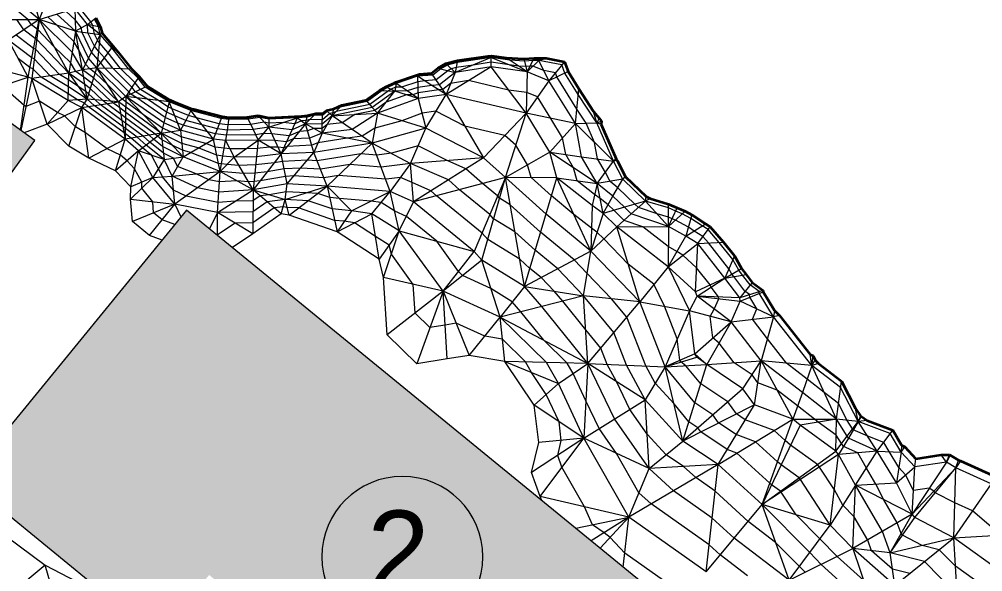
# Model space of a CAD drawing. Header units: millimetres. Extents: x -340184 to 563611, y -309449 to 515683.
# Drawn here: x -131404 to 12269, y -1163 to 81265 of the extents above; entities that cross this region are included whole.
import ezdxf

# ---------------------------------------------------------------- set-up
doc = ezdxf.new("R2010")
doc.units = ezdxf.units.MM
for name, color, linetype, lineweight in [('A-ANNO-NOTE', 131, 'Continuous', 9), ('A-DETL-GENF', 92, 'Continuous', 9), ('A-DETL-THIN', 151, 'Continuous', 9), ('C-TOPO', 7, 'Continuous', 9), ('C-TOPO-FOLD', 70, 'Continuous', 9), ('C-TOPO-MAJR', 7, 'Continuous', 35), ('C-TOPO-MINR', 7, 'Continuous', 9)]:
    doc.layers.add(name, color=color, linetype=linetype, lineweight=lineweight)
doc.styles.add('Arial', font='arial.ttf', dxfattribs={"height": 12000})

# ---------------------------------------------------------------- blocks, each defined once
blk = doc.blocks.new('tag ten be - tag ten be-1891504-BỐ TRÍ PHAO BÈ PA3')
at = {"layer": 'A-ANNO-NOTE'}
for start, end in [(360, 180), (180, 360)]:
    blk.add_arc((0, 0), 4, start, end, dxfattribs=at)

msp = doc.modelspace()

# ---------------------------------------------------------------- hatches: boundary and pattern name
at = {"layer": 'A-DETL-GENF'}
for points in [[(-152609, 30803), (-129097, 63164), (-144958, 74687), (-141431, 79541), (-201895, 123470), (-228933, 86256), (-155761, 33093)], [(-60763, -36265), (-35436, -5302), (-106453, 52789), (-139377, 12539), (-110681, -10933), (-103087, -1648), (-66093, -31906)]]:
    msp.add_hatch(color=8, dxfattribs=at).paths.add_polyline_path(points)

# ---------------------------------------------------------------- linework, layer by layer
at = {"layer": 'A-DETL-THIN'}
for p, q in [((-129097, 63164), (-144958, 74687)), ((-152609, 30803), (-129097, 63164)), ((-106453, 52789), (-139377, 12539)), ((-35436, -5302), (-106453, 52789)), ((-139377, 12539), (-110681, -10933))]:
    msp.add_line(p, q, dxfattribs=at)
at = {"layer": 'C-TOPO'}
for p, q in [((-128449, 81209), (-129939, 86839)), ((-126979, 85021), (-128449, 81209)), ((-128449, 81209), (-123139, 82862)), ((-123139, 82862), (-123011, 79497)), ((-135081, 81232), (-128449, 81209)), ((-128449, 81209), (-133013, 78128)), ((-130088, 72646), (-128449, 81209)), ((-128449, 81209), (-129540, 72428)), ((-124017, 73232), (-128449, 81209)), ((-123011, 79497), (-128449, 81209)), ((-121235, 80467), (-123011, 79497)), ((-123011, 79497), (-124017, 73232)), ((-121957, 73698), (-123011, 79497)), ((-123011, 79497), (-121164, 79257)), ((-130088, 72646), (-133013, 78128)), ((-120196, 77243), (-121957, 73698)), ((-119565, 76516), (-119815, 74017)), ((-119815, 74017), (-118715, 75520)), ((-121957, 73698), (-124017, 73232)), ((-119815, 74017), (-121957, 73698)), ((-121282, 69325), (-121957, 73698)), ((-121282, 69325), (-119815, 74017)), ((-116594, 68966), (-119815, 74017)), ((-119815, 74017), (-117475, 73949)), ((-61056, 74158), (-67752, 70060)), ((-66411, 73330), (-67752, 70060)), ((-55798, 67246), (-61056, 74158)), ((-55681, 73399), (-55798, 67246)), ((-137949, 69977), (-130088, 72646)), ((-131200, 64691), (-130088, 72646)), ((-129540, 72428), (-131165, 64666)), ((-124017, 73232), (-129540, 72428)), ((-127227, 65614), (-129540, 72428)), ((-124129, 69121), (-124017, 73232)), ((-124017, 73232), (-121282, 69325)), ((-52426, 72093), (-55798, 67246)), ((-114594, 71109), (-115493, 69757)), ((-114064, 70441), (-115493, 69757)), ((-77969, 67230), (-75388, 70550)), ((-71904, 69448), (-75388, 70550)), ((-71904, 69448), (-73557, 70566)), ((-71954, 71101), (-71904, 69448)), ((-67752, 70060), (-69878, 71407)), ((-67752, 70060), (-68731, 71497)), ((-124129, 69121), (-127227, 65614)), ((-121282, 69325), (-124129, 69121)), ((-122058, 68122), (-121282, 69325)), ((-122058, 68122), (-116594, 68966)), ((-116594, 68966), (-121282, 69325)), ((-115493, 69757), (-116594, 68966)), ((-116594, 68966), (-115600, 63362)), ((-115493, 69757), (-115600, 63362)), ((-110246, 64249), (-115493, 69757)), ((-112267, 69359), (-115493, 69757)), ((-71904, 69448), (-70790, 65012)), ((-70790, 65012), (-67752, 70060)), ((-67752, 70060), (-62197, 60588)), ((-127227, 65614), (-122058, 68122)), ((-124021, 62309), (-122058, 68122)), ((-121006, 60518), (-122058, 68122)), ((-78758, 68120), (-77969, 67230)), ((-109444, 67390), (-110246, 64249)), ((-107337, 64725), (-108190, 66842)), ((-106572, 66183), (-107337, 64725)), ((-84734, 66846), (-86242, 64294)), ((-84734, 66846), (-77969, 67230)), ((-78774, 62789), (-84734, 66846)), ((-77969, 67230), (-78774, 62789)), ((-70790, 65012), (-77969, 67230)), ((-55798, 67246), (-62197, 60588)), ((-58911, 57665), (-55798, 67246)), ((-48463, 65701), (-55798, 67246)), ((-110246, 64249), (-107337, 64725)), ((-107337, 64725), (-106985, 60738)), ((-102456, 63398), (-104131, 65520)), ((-102456, 63398), (-101866, 64924)), ((-100421, 64736), (-100649, 63162)), ((-96534, 64797), (-95788, 63240)), ((-95788, 63240), (-94208, 65156)), ((-92354, 61167), (-94208, 65156)), ((-88729, 65669), (-92354, 61167)), ((-92354, 61167), (-90729, 64761)), ((-87478, 61404), (-88729, 65669)), ((-86242, 64294), (-88729, 65669)), ((-86242, 64294), (-86211, 65606)), ((-73041, 59764), (-70790, 65012)), ((-48463, 65701), (-52297, 61414)), ((-115600, 63362), (-121006, 60518)), ((-117043, 58636), (-115600, 63362)), ((-110246, 64249), (-115600, 63362)), ((-113606, 61630), (-110246, 64249)), ((-106985, 60738), (-110246, 64249)), ((-110246, 64249), (-109795, 60324)), ((-106985, 60738), (-102456, 63398)), ((-101425, 58552), (-102456, 63398)), ((-99365, 60674), (-95788, 63240)), ((-95788, 63240), (-96536, 55813)), ((-92354, 61167), (-95788, 63240)), ((-86242, 64294), (-87478, 61404)), ((-78774, 62789), (-86242, 64294)), ((-101425, 58552), (-100649, 63162)), ((-100649, 63162), (-99365, 60674)), ((-78774, 62789), (-85470, 56367)), ((-76082, 55582), (-78774, 62789)), ((-78774, 62789), (-73041, 59764)), ((-113606, 61630), (-117043, 58636)), ((-114786, 56284), (-113606, 61630)), ((-109795, 60324), (-113606, 61630)), ((-109795, 60324), (-106985, 60738)), ((-108616, 57841), (-106985, 60738)), ((-99365, 60674), (-101425, 58552)), ((-96536, 55813), (-99365, 60674)), ((-92354, 61167), (-96536, 55813)), ((-91474, 56712), (-92354, 61167)), ((-91474, 56712), (-87478, 61404)), ((-85470, 56367), (-87478, 61404)), ((-62197, 60588), (-73041, 59764)), ((-62197, 60588), (-72615, 54015)), ((-52297, 61414), (-58911, 57665)), ((-45219, 56754), (-52297, 61414)), ((-52297, 61414), (-47547, 60751)), ((-109795, 60324), (-111465, 57679)), ((-73041, 59764), (-76082, 55582)), ((-72615, 54015), (-73041, 59764)), ((-114795, 54418), (-111465, 57679)), ((-111465, 57679), (-114786, 56284)), ((-111465, 57679), (-108616, 57841)), ((-108616, 57841), (-101425, 58552)), ((-108204, 53670), (-108616, 57841)), ((-101425, 58552), (-108204, 53670)), ((-101859, 52411), (-101425, 58552)), ((-96536, 55813), (-101425, 58552)), ((-58911, 57665), (-72615, 54015)), ((-58911, 57665), (-63552, 46603)), ((-62430, 45346), (-58911, 57665)), ((-56065, 41392), (-58911, 57665)), ((-51241, 57607), (-58911, 57665)), ((-56065, 41392), (-51241, 57607)), ((-46168, 46690), (-51241, 57607)), ((-51241, 57607), (-45219, 56754)), ((-91745, 54369), (-91474, 56712)), ((-91745, 54369), (-85470, 56367)), ((-91178, 52025), (-85470, 56367)), ((-81854, 52707), (-85470, 56367)), ((-85470, 56367), (-84007, 49564)), ((-45219, 56754), (-45992, 53490)), ((-44339, 52298), (-45219, 56754)), ((-101859, 52411), (-96536, 55813)), ((-96536, 55813), (-96593, 49269)), ((-92354, 52234), (-96536, 55813)), ((-96536, 55813), (-91745, 54369)), ((-81854, 52707), (-76082, 55582)), ((-78809, 52249), (-76082, 55582)), ((-74737, 49682), (-76082, 55582)), ((-44339, 52298), (-42873, 54852)), ((-114795, 54418), (-108204, 53670)), ((-108204, 53670), (-114524, 51102)), ((-111972, 48979), (-108204, 53670)), ((-108204, 53670), (-107289, 51768)), ((-92354, 52234), (-91745, 54369)), ((-91178, 52025), (-91745, 54369)), ((-74737, 49682), (-72615, 54015)), ((-45992, 53490), (-46168, 46690)), ((-41171, 53220), (-44339, 52298)), ((-101859, 52411), (-103017, 49978)), ((-101820, 48999), (-101859, 52411)), ((-96593, 49269), (-101859, 52411)), ((-81854, 52707), (-84007, 49564)), ((-84007, 49564), (-78809, 52249)), ((-77724, 45456), (-78809, 52249)), ((-44339, 52298), (-46168, 46690)), ((-42272, 50292), (-40138, 52217)), ((-46168, 46690), (-42272, 50292)), ((-42272, 50292), (-34591, 50330)), ((-38887, 39118), (-42272, 50292)), ((-34591, 50330), (-34659, 44345)), ((-74737, 49682), (-77724, 45456)), ((-77086, 42727), (-74737, 49682)), ((-74737, 49682), (-63552, 46603)), ((-34659, 44345), (-32004, 48909)), ((-34659, 44345), (-30228, 47803)), ((-30553, 40593), (-30228, 47803)), ((-68213, 40680), (-63552, 46603)), ((-46168, 46690), (-56065, 41392)), ((-47244, 39994), (-46168, 46690)), ((-62430, 45346), (-68213, 40680)), ((-59709, 36826), (-62430, 45346)), ((-34659, 44345), (-38887, 39118)), ((-34659, 44345), (-31476, 37757)), ((-68213, 40680), (-77086, 42727)), ((-26178, 42650), (-30553, 40593)), ((-30299, 39945), (-26178, 42650)), ((-68213, 40680), (-76535, 34159)), ((-68213, 40680), (-72142, 29853)), ((-67586, 30585), (-68213, 40680)), ((-68213, 40680), (-64290, 31123)), ((-56065, 41392), (-59709, 36826)), ((-56065, 41392), (-47244, 39994)), ((-47244, 39994), (-59709, 36826)), ((-46606, 29903), (-47244, 39994)), ((-38887, 39118), (-47244, 39994)), ((-46606, 29903), (-38887, 39118)), ((-38887, 39118), (-31476, 37757)), ((-25240, 36128), (-30299, 39945)), ((-30299, 39945), (-23914, 39200)), ((-23957, 39721), (-30299, 39945)), ((-31476, 37757), (-35101, 29412)), ((-25240, 36128), (-31476, 37757)), ((-64290, 31123), (-59709, 36826)), ((-59000, 30209), (-59709, 36826)), ((-59709, 36826), (-46606, 29903)), ((-30671, 31348), (-25240, 36128)), ((-25240, 36128), (-28876, 29742)), ((-46606, 29903), (-59000, 30209)), ((-59000, 30209), (-51006, 26914)), ((-30671, 31348), (-35101, 29412)), ((-35101, 29412), (-30379, 30847)), ((-28876, 29742), (-30671, 31348)), ((-28876, 29742), (-20753, 30294)), ((-23483, 26121), (-20753, 30294)), ((-21788, 23734), (-20753, 30294)), ((-20753, 30294), (-16037, 21606)), ((-51006, 26914), (-46606, 29903)), ((-46606, 29903), (-47207, 18757)), ((-38064, 24495), (-46606, 29903)), ((-46606, 29903), (-35101, 29412)), ((-35101, 29412), (-38064, 24495)), ((-35101, 29412), (-28876, 29742)), ((-32431, 18341), (-35101, 29412)), ((-32431, 18341), (-28876, 29742)), ((-51006, 26914), (-54621, 23685)), ((-23483, 26121), (-32431, 18341)), ((-47207, 18757), (-38064, 24495)), ((-37490, 14234), (-38064, 24495)), ((-14623, 25594), (-16037, 21606)), ((-47207, 18757), (-54621, 23685)), ((-21788, 23734), (-32431, 18341)), ((-27188, 14859), (-21788, 23734)), ((-27188, 14859), (-16037, 21606)), ((-20623, 8852), (-16037, 21606)), ((-16037, 21606), (-9554, 21585)), ((-9554, 21585), (-14979, 20702)), ((-9635, 16849), (-9554, 21585)), ((-14979, 20702), (-20623, 8852)), ((-47207, 18757), (-55015, 13651)), ((-47207, 18757), (-53950, 18099)), ((-53747, 10077), (-47207, 18757)), ((-37490, 14234), (-47207, 18757)), ((-9635, 16849), (-7969, 19045)), ((-7768, 18773), (-9233, 16305)), ((-37490, 14234), (-32431, 18341)), ((-20623, 8852), (-9635, 16849)), ((-9233, 16305), (-20623, 8852)), ((-10471, 5791), (-9233, 16305)), ((-3460, 16844), (-9233, 16305)), ((-6706, 11734), (-3460, 16844)), ((-27188, 14859), (-40509, 6991)), ((-27188, 14859), (-37490, 14234)), ((-28997, -1163), (-27188, 14859)), ((-40509, 6991), (-37490, 14234)), ((-6706, 11734), (-10471, 5791)), ((-7080, 2285), (-6706, 11734)), ((-6706, 11734), (-610, 12118)), ((1728, 7421), (-6706, 11734)), ((-40509, 6991), (-53747, 10077)), ((-28997, -1163), (-20623, 8852)), ((-16603, -2423), (-20623, 8852)), ((-10471, 5791), (-20623, 8852)), ((1728, 7421), (-7080, 2285)), ((-1524, 1647), (1728, 7421)), ((-48420, 5319), (-40509, 6991)), ((-40509, 6991), (-46105, 3425)), ((-40509, 6991), (-44766, 2330)), ((-41345, -468), (-40509, 6991)), ((-16603, -2423), (-10471, 5791)), ((-1524, 1647), (2134, 6912)), ((-1524, 1647), (7967, 3881)), ((-824, -3194), (7967, 3881)), ((8463, -4572), (7967, 3881)), ((-16603, -2423), (-7080, 2285)), ((-7080, 2285), (-3884, -7228)), ((-1524, 1647), (-7080, 2285)), ((-824, -3194), (-1524, 1647)), ((-127529, -187), (-137022, -8008)), ((-123797, -13132), (-127529, -187))]:
    msp.add_line(p, q, dxfattribs=at)
at = {"layer": 'C-TOPO', "lineweight": 35}
for p, q in [((-120001, 81465), (-119284, 80101)), ((-119284, 80101), (-119049, 79184)), ((-119049, 79184), (-117688, 77590)), ((-117688, 77590), (-117416, 77253)), ((-117416, 77253), (-116651, 76380)), ((-116651, 76380), (-114667, 73867)), ((-67817, 74647), (-66042, 75110)), ((-66042, 75110), (-61471, 75766)), ((-61471, 75766), (-60988, 75823)), ((-60988, 75823), (-58778, 75525)), ((-58778, 75525), (-56161, 75339)), ((-56161, 75339), (-54602, 75445)), ((-54602, 75445), (-53917, 75445)), ((-53917, 75445), (-52852, 75445)), ((-52852, 75445), (-50106, 74923)), ((-50106, 74923), (-49567, 73451)), ((-114667, 73867), (-113514, 72731)), ((-69907, 73222), (-68979, 73955)), ((-68979, 73955), (-67817, 74647)), ((-49567, 73451), (-47982, 70894)), ((-113514, 72731), (-112349, 71263)), ((-75437, 71793), (-75252, 71886)), ((-75252, 71886), (-72154, 72921)), ((-72154, 72921), (-72034, 72985)), ((-72034, 72985), (-71741, 73077)), ((-71741, 73077), (-69907, 73222)), ((-112349, 71263), (-109116, 69314)), ((-79705, 69188), (-77682, 70646)), ((-77682, 70646), (-76742, 71183)), ((-76742, 71183), (-75522, 71748)), ((-75522, 71748), (-75437, 71793)), ((-47982, 70894), (-45758, 67503)), ((-109116, 69314), (-108401, 69012)), ((-108401, 69012), (-105812, 67958)), ((-83290, 68424), (-79705, 69188)), ((-105812, 67958), (-105665, 67916)), ((-105665, 67916), (-105385, 67868)), ((-105385, 67868), (-101158, 66755)), ((-86174, 67181), (-85583, 67677)), ((-85583, 67677), (-84496, 67905)), ((-84496, 67905), (-83290, 68424)), ((-101158, 66755), (-100147, 66623)), ((-100147, 66623), (-97428, 66667)), ((-97428, 66667), (-95801, 66918)), ((-95801, 66918), (-94198, 66574)), ((-94198, 66574), (-90343, 66772)), ((-90343, 66772), (-90077, 66778)), ((-90077, 66778), (-89772, 66769)), ((-89772, 66769), (-88440, 66885)), ((-88440, 66885), (-87181, 67206)), ((-87181, 67206), (-86174, 67181)), ((-45758, 67503), (-44927, 66495)), ((-44927, 66495), (-44581, 66072)), ((-44581, 66072), (-44625, 65560)), ((-44625, 65560), (-42388, 60430)), ((-42388, 60430), (-42391, 60359)), ((-42391, 60359), (-42384, 60331)), ((-42384, 60331), (-42246, 60186)), ((-42246, 60186), (-40996, 57771)), ((-40996, 57771), (-37932, 54834)), ((-37932, 54834), (-37316, 54501)), ((-37316, 54501), (-34577, 53693)), ((-34577, 53693), (-33284, 53121)), ((-33284, 53121), (-32125, 52645)), ((-32125, 52645), (-31090, 52077)), ((-31090, 52077), (-29070, 50741)), ((-29070, 50741), (-28360, 50298)), ((-28360, 50298), (-26381, 48016)), ((-26381, 48016), (-24761, 45955)), ((-24761, 45955), (-23688, 44075)), ((-23688, 44075), (-23011, 43181)), ((-23011, 43181), (-22122, 42010)), ((-22122, 42010), (-20495, 40818)), ((-20495, 40818), (-20478, 40610)), ((-20478, 40610), (-18771, 37815)), ((-18771, 37815), (-18028, 37078)), ((-18028, 37078), (-13461, 31239)), ((-13461, 31239), (-13037, 31026)), ((-13037, 31026), (-12738, 30394)), ((-12738, 30394), (-12232, 29884)), ((-12232, 29884), (-8815, 27288)), ((-8815, 27288), (-6707, 23211)), ((-6707, 23211), (-5956, 22121)), ((-5956, 22121), (-5786, 21994)), ((-5786, 21994), (-4967, 21400)), ((-4967, 21400), (-1159, 19959)), ((-1159, 19959), (153, 17737)), ((153, 17737), (666, 17450)), ((666, 17450), (2295, 15706)), ((2295, 15706), (6076, 16262)), ((6076, 16262), (7308, 16293)), ((7308, 16293), (7428, 16224)), ((7428, 16224), (8675, 15472)), ((8675, 15472), (8929, 15398)), ((8929, 15398), (13663, 13265))]:
    msp.add_line(p, q, dxfattribs=at)
at = {"layer": 'C-TOPO-FOLD'}
for p, q in [((-121235, 80467), (-120001, 81465)), ((-119316, 79016), (-121235, 80467)), ((-119284, 80101), (-121235, 80467)), ((-121164, 79257), (-119316, 79016)), ((-119049, 79184), (-119316, 79016)), ((-119316, 79016), (-120196, 77243)), ((-119316, 79016), (-119565, 76516)), ((-117615, 77023), (-117688, 77590)), ((-118715, 75520), (-117615, 77023)), ((-117416, 77253), (-117615, 77023)), ((-116651, 76380), (-117615, 77023)), ((-61024, 75543), (-66411, 73330)), ((-66042, 75110), (-66411, 73330)), ((-61471, 75766), (-61024, 75543)), ((-61056, 74158), (-61024, 75543)), ((-61024, 75543), (-60988, 75823)), ((-61024, 75543), (-55681, 73399)), ((-55681, 73399), (-58778, 75525)), ((-56161, 75339), (-55681, 73399)), ((-55681, 73399), (-54602, 75445)), ((-53925, 75104), (-55681, 73399)), ((-53917, 75445), (-53925, 75104)), ((-53925, 75104), (-52852, 75445)), ((-52426, 72093), (-53925, 75104)), ((-50106, 74923), (-52426, 72093)), ((-117475, 73949), (-114667, 73867)), ((-68979, 73955), (-66411, 73330)), ((-66411, 73330), (-67817, 74647)), ((-49567, 73451), (-52426, 72093)), ((-113514, 72731), (-114594, 71109)), ((-75252, 71886), (-75209, 71683)), ((-72004, 72754), (-72154, 72921)), ((-72004, 72754), (-72034, 72985)), ((-71741, 73077), (-72004, 72754)), ((-72004, 72754), (-71954, 71101)), ((-69878, 71407), (-72004, 72754)), ((-68731, 71497), (-69907, 73222)), ((-112349, 71263), (-114064, 70441)), ((-77682, 70646), (-75388, 70550)), ((-75388, 70550), (-76742, 71183)), ((-75522, 71748), (-75209, 71683)), ((-75209, 71683), (-75437, 71793)), ((-75209, 71683), (-75388, 70550)), ((-73557, 70566), (-75209, 71683)), ((-48463, 65701), (-47982, 70894)), ((-109042, 68960), (-112267, 69359)), ((-109116, 69314), (-109042, 68960)), ((-108401, 69012), (-109042, 68960)), ((-79705, 69188), (-78758, 68120)), ((-109042, 68960), (-109444, 67390)), ((-108190, 66842), (-109042, 68960)), ((-105806, 67642), (-106572, 66183)), ((-105806, 67642), (-105812, 67958)), ((-105806, 67642), (-105665, 67916)), ((-105385, 67868), (-105806, 67642)), ((-104131, 65520), (-105806, 67642)), ((-85583, 67677), (-84734, 66846)), ((-84734, 66846), (-83290, 68424)), ((-84734, 66846), (-84496, 67905)), ((-101866, 64924), (-101158, 66755)), ((-100147, 66623), (-100421, 64736)), ((-97428, 66667), (-96534, 64797)), ((-94208, 65156), (-95801, 66918)), ((-94198, 66574), (-94208, 65156)), ((-94208, 65156), (-89916, 66558)), ((-90729, 64761), (-89916, 66558)), ((-90343, 66772), (-89916, 66558)), ((-89916, 66558), (-90077, 66778)), ((-89772, 66769), (-89916, 66558)), ((-89916, 66558), (-88729, 65669)), ((-87181, 67206), (-88729, 65669)), ((-88729, 65669), (-88440, 66885)), ((-86211, 65606), (-86174, 67181)), ((-45282, 65789), (-45758, 67503)), ((-44927, 66495), (-45282, 65789)), ((-48463, 65701), (-45282, 65789)), ((-42797, 60089), (-48463, 65701)), ((-45282, 65789), (-44581, 66072)), ((-44625, 65560), (-45282, 65789)), ((-47547, 60751), (-42797, 60089)), ((-42388, 60430), (-42797, 60089)), ((-42797, 60089), (-42391, 60359)), ((-45219, 56754), (-42797, 60089)), ((-42797, 60089), (-42384, 60331)), ((-42246, 60186), (-42797, 60089)), ((-40996, 57771), (-41408, 57406)), ((-41408, 57406), (-45219, 56754)), ((-42873, 54852), (-41408, 57406)), ((-38003, 54142), (-37932, 54834)), ((-38003, 54142), (-41171, 53220)), ((-40138, 52217), (-38003, 54142)), ((-37316, 54501), (-38003, 54142)), ((-34591, 50330), (-38003, 54142)), ((-34591, 50330), (-34577, 53693)), ((-34591, 50330), (-33284, 53121)), ((-34591, 50330), (-32125, 52645)), ((-31090, 52077), (-32004, 48909)), ((-32004, 48909), (-29070, 50741)), ((-30228, 47803), (-28360, 50298)), ((-30228, 47803), (-26381, 48016)), ((-24761, 45955), (-26178, 42650)), ((-26178, 42650), (-23688, 44075)), ((-26178, 42650), (-23011, 43181)), ((-22122, 42010), (-23957, 39721)), ((-20495, 40818), (-23957, 39721)), ((-23914, 39200), (-20478, 40610)), ((-18917, 36881), (-23914, 39200)), ((-18771, 37815), (-18917, 36881)), ((-25240, 36128), (-18917, 36881)), ((-18917, 36881), (-20753, 30294)), ((-18028, 37078), (-18917, 36881)), ((-13209, 29583), (-20753, 30294)), ((-13209, 29583), (-13461, 31239)), ((-13209, 29583), (-13037, 31026)), ((-13209, 29583), (-12738, 30394)), ((-13209, 29583), (-14623, 25594)), ((-12232, 29884), (-13209, 29583)), ((-9554, 21585), (-13209, 29583)), ((-9554, 21585), (-8815, 27288)), ((-6303, 21241), (-6707, 23211)), ((-6303, 21241), (-9554, 21585)), ((-5956, 22121), (-6303, 21241)), ((-6303, 21241), (-5786, 21994)), ((-7969, 19045), (-6303, 21241)), ((-6303, 21241), (-7768, 18773)), ((-4967, 21400), (-6303, 21241)), ((-3460, 16844), (-6303, 21241)), ((-3460, 16844), (-1159, 19959)), ((153, 17737), (97, 16662)), ((97, 16662), (666, 17450)), ((-3460, 16844), (97, 16662)), ((97, 16662), (-610, 12118)), ((6859, 15177), (6076, 16262)), ((6859, 15177), (7308, 16293)), ((7428, 16224), (6859, 15177)), ((-610, 12118), (2134, 14482)), ((6859, 15177), (1728, 7421)), ((1728, 7421), (2134, 14482)), ((2134, 14482), (2295, 15706)), ((8245, 14342), (8675, 15472)), ((8929, 15398), (8245, 14342)), ((8245, 14342), (1728, 7421)), ((2134, 6912), (8245, 14342)), ((7967, 3881), (8245, 14342)), ((13504, 11971), (7967, 3881)), ((7967, 3881), (21958, 4692))]:
    msp.add_line(p, q, dxfattribs=at)
at = {"layer": 'C-TOPO-MAJR', "lineweight": 9}
for p, q in [((-128449, 81209), (-134853, 86647)), ((-123011, 79497), (-125794, 82036)), ((-121235, 80467), (-123139, 82862)), ((-130731, 79668), (-131765, 81220)), ((-123514, 76365), (-128449, 81209)), ((-121164, 79257), (-121235, 80467)), ((-119609, 80162), (-120207, 81299)), ((-128995, 78355), (-130731, 79668)), ((-121077, 75470), (-123011, 79497)), ((-120196, 77243), (-121164, 79257)), ((-119316, 79016), (-119609, 80162)), ((-129541, 75500), (-133013, 78128)), ((-128813, 78282), (-128995, 78355)), ((-124017, 73232), (-128813, 78282)), ((-117615, 77023), (-119316, 79016)), ((-121957, 73698), (-123514, 76365)), ((-119565, 76516), (-120196, 77243)), ((-118715, 75520), (-119565, 76516)), ((-115135, 73880), (-117615, 77023)), ((-129176, 75355), (-129541, 75500)), ((-126778, 72830), (-129176, 75355)), ((-119815, 74017), (-121077, 75470)), ((-117475, 73949), (-118715, 75520)), ((-66104, 74813), (-67583, 74428)), ((-61024, 75543), (-66104, 74813)), ((-58262, 75171), (-61024, 75543)), ((-56081, 75016), (-58262, 75171)), ((-54781, 75104), (-56081, 75016)), ((-53925, 75104), (-54781, 75104)), ((-50492, 74451), (-53925, 75104)), ((-130088, 72646), (-135481, 74053)), ((-120304, 72453), (-121957, 73698)), ((-115493, 69757), (-119815, 74017)), ((-114594, 71109), (-117475, 73949)), ((-113694, 72460), (-115135, 73880)), ((-68551, 73851), (-69711, 72934)), ((-66411, 73330), (-68731, 71497)), ((-67583, 74428), (-68551, 73851)), ((-61056, 74158), (-66411, 73330)), ((-55681, 73399), (-61056, 74158)), ((-52426, 72093), (-55681, 73399)), ((-50043, 73225), (-50492, 74451)), ((-129540, 72428), (-130088, 72646)), ((-124129, 69121), (-129540, 72428)), ((-124073, 71176), (-126778, 72830)), ((-121620, 71511), (-124017, 73232)), ((-116594, 68966), (-120304, 72453)), ((-112635, 71126), (-113694, 72460)), ((-72004, 72754), (-75209, 71683)), ((-69711, 72934), (-72004, 72754)), ((-48463, 65701), (-52426, 72093)), ((-48062, 70029), (-50043, 73225)), ((-121282, 69325), (-124073, 71176)), ((-120793, 70889), (-121620, 71511)), ((-118938, 69146), (-120793, 70889)), ((-114064, 70441), (-114594, 71109)), ((-112267, 69359), (-114064, 70441)), ((-109042, 68960), (-112635, 71126)), ((-77300, 70630), (-79547, 69010)), ((-75388, 70550), (-78758, 68120)), ((-76516, 71077), (-77300, 70630)), ((-75209, 71683), (-76516, 71077)), ((-73557, 70566), (-75388, 70550)), ((-71954, 71101), (-73557, 70566)), ((-69878, 71407), (-71954, 71101)), ((-68731, 71497), (-69878, 71407)), ((-122058, 68122), (-124129, 69121)), ((-120237, 68403), (-121282, 69325)), ((-118415, 68685), (-118938, 69146)), ((-115520, 68158), (-116594, 68966)), ((-109845, 65819), (-115493, 69757)), ((-109444, 67390), (-112267, 69359)), ((-79547, 69010), (-83531, 68161)), ((-71904, 69448), (-77969, 67230)), ((-67752, 70060), (-71904, 69448)), ((-55798, 67246), (-67752, 70060)), ((-45282, 65789), (-48062, 70029)), ((-115600, 63362), (-122058, 68122)), ((-115931, 65230), (-120237, 68403)), ((-116263, 67098), (-118415, 68685)), ((-110246, 64249), (-115520, 68158)), ((-105806, 67642), (-109042, 68960)), ((-101276, 66450), (-105806, 67642)), ((-85442, 67538), (-86180, 66918)), ((-84536, 67728), (-85442, 67538)), ((-78758, 68120), (-84734, 66846)), ((-83531, 68161), (-84536, 67728)), ((-115546, 66560), (-116263, 67098)), ((-112031, 63953), (-115546, 66560)), ((-108190, 66842), (-109444, 67390)), ((-106572, 66183), (-108190, 66842)), ((-104131, 65520), (-106572, 66183)), ((-100193, 66309), (-101276, 66450)), ((-97279, 66355), (-100193, 66309)), ((-95536, 66624), (-97279, 66355)), ((-94200, 66338), (-95536, 66624)), ((-89916, 66558), (-94200, 66338)), ((-88488, 66682), (-89916, 66558)), ((-87439, 66950), (-88488, 66682)), ((-86180, 66918), (-87439, 66950)), ((-84734, 66846), (-86211, 65606)), ((-77969, 67230), (-81754, 64817)), ((-52297, 61414), (-55798, 67246)), ((-127227, 65614), (-130698, 64327)), ((-124021, 62309), (-127227, 65614)), ((-115573, 64961), (-115931, 65230)), ((-113815, 63658), (-115573, 64961)), ((-107337, 64725), (-109845, 65819)), ((-102456, 63398), (-107337, 64725)), ((-101866, 64924), (-104131, 65520)), ((-100421, 64736), (-101866, 64924)), ((-96534, 64797), (-100421, 64736)), ((-94208, 65156), (-96534, 64797)), ((-90729, 64761), (-94208, 65156)), ((-88729, 65669), (-90729, 64761)), ((-86211, 65606), (-88729, 65669)), ((-81754, 64817), (-86242, 64294)), ((-70790, 65012), (-78774, 62789)), ((-62197, 60588), (-70790, 65012)), ((-47547, 60751), (-48463, 65701)), ((-42797, 60089), (-45282, 65789)), ((-113606, 61630), (-115600, 63362)), ((-112486, 62503), (-113815, 63658)), ((-111366, 63376), (-112031, 63953)), ((-110021, 62286), (-111366, 63376)), ((-107161, 62731), (-110246, 64249)), ((-100649, 63162), (-102456, 63398)), ((-95788, 63240), (-100649, 63162)), ((-93281, 63162), (-95788, 63240)), ((-90542, 63418), (-91542, 62964)), ((-88103, 63536), (-90542, 63418)), ((-86242, 64294), (-88103, 63536)), ((-121006, 60518), (-124021, 62309)), ((-109795, 60324), (-112486, 62503)), ((-106985, 60738), (-110021, 62286)), ((-104721, 62068), (-107161, 62731)), ((-101941, 60975), (-104721, 62068)), ((-91542, 62964), (-93281, 63162)), ((-78774, 62789), (-87478, 61404)), ((-117043, 58636), (-121006, 60518)), ((-111465, 57679), (-113606, 61630)), ((-101425, 58552), (-106985, 60738)), ((-101037, 60857), (-101941, 60975)), ((-99365, 60674), (-101037, 60857)), ((-96038, 60764), (-99365, 60674)), ((-92354, 61167), (-96038, 60764)), ((-87478, 61404), (-92354, 61167)), ((-58911, 57665), (-62197, 60588)), ((-51241, 57607), (-52297, 61414)), ((-45219, 56754), (-47547, 60751)), ((-108616, 57841), (-109795, 60324)), ((-91914, 58939), (-94445, 58490)), ((-89476, 59058), (-91914, 58939)), ((-86474, 58885), (-89476, 59058)), ((-82122, 59578), (-86474, 58885)), ((-77428, 59185), (-82122, 59578)), ((-73041, 59764), (-77428, 59185)), ((-67406, 57301), (-73041, 59764)), ((-41408, 57406), (-42797, 60089)), ((-114786, 56284), (-117043, 58636)), ((-108204, 53670), (-111465, 57679)), ((-104814, 56111), (-108616, 57841)), ((-97951, 58243), (-101425, 58552)), ((-96287, 58289), (-97951, 58243)), ((-94445, 58490), (-96287, 58289)), ((-52849, 52202), (-58911, 57665)), ((-45992, 53490), (-51241, 57607)), ((-114795, 54418), (-114786, 56284)), ((-101642, 55482), (-104814, 56111)), ((-91474, 56712), (-96536, 55813)), ((-85470, 56367), (-91474, 56712)), ((-76082, 55582), (-85470, 56367)), ((-65763, 55840), (-67406, 57301)), ((-42873, 54852), (-45219, 56754)), ((-38003, 54142), (-41408, 57406)), ((-96536, 55813), (-101642, 55482)), ((-72615, 54015), (-76082, 55582)), ((-61231, 52134), (-65763, 55840)), ((-41171, 53220), (-42873, 54852)), ((-114524, 51102), (-114795, 54418)), ((-101859, 52411), (-108204, 53670)), ((-94445, 54024), (-96565, 52541)), ((-91745, 54369), (-94445, 54024)), ((-88324, 54196), (-91745, 54369)), ((-84738, 52965), (-88324, 54196)), ((-63552, 46603), (-72615, 54015)), ((-44339, 52298), (-45992, 53490)), ((-40138, 52217), (-41171, 53220)), ((-34580, 53133), (-38003, 54142)), ((-96565, 52541), (-101859, 52411)), ((-92354, 52234), (-96593, 49269)), ((-91178, 52025), (-92354, 52234)), ((-84007, 49564), (-91178, 52025)), ((-81854, 52707), (-84738, 52965)), ((-78809, 52249), (-81854, 52707)), ((-74737, 49682), (-78809, 52249)), ((-60670, 51505), (-61231, 52134)), ((-46168, 46690), (-52849, 52202)), ((-42272, 50292), (-44339, 52298)), ((-34591, 50330), (-40138, 52217)), ((-33502, 52656), (-34580, 53133)), ((-32536, 52260), (-33502, 52656)), ((-31242, 51549), (-32536, 52260)), ((-111972, 48979), (-114524, 51102)), ((-57488, 49528), (-60670, 51505)), ((-34659, 44345), (-42272, 50292)), ((-32004, 48909), (-34591, 50330)), ((-29559, 50436), (-31242, 51549)), ((-28671, 49882), (-29559, 50436)), ((-110109, 48320), (-111972, 48979)), ((-96593, 49269), (-99630, 47208)), ((-77724, 45456), (-84007, 49564)), ((-68213, 40680), (-74737, 49682)), ((-54457, 46797), (-57488, 49528)), ((-30228, 47803), (-32004, 48909)), ((-27022, 47981), (-28671, 49882)), ((-26178, 42650), (-30228, 47803)), ((-24997, 45404), (-27022, 47981)), ((-62430, 45346), (-63552, 46603)), ((-51117, 44041), (-54457, 46797)), ((-38887, 39118), (-46168, 46690)), ((-77086, 42727), (-77724, 45456)), ((-56065, 41392), (-62430, 45346)), ((-24103, 43838), (-24997, 45404)), ((-47244, 39994), (-51117, 44041)), ((-30553, 40593), (-34659, 44345)), ((-23539, 43093), (-24103, 43838)), ((-76535, 34159), (-77086, 42727)), ((-23957, 39721), (-26178, 42650)), ((-22428, 41628), (-23539, 43093)), ((-59709, 36826), (-68213, 40680)), ((-53477, 38410), (-56065, 41392)), ((-30299, 39945), (-30553, 40593)), ((-21072, 40635), (-22428, 41628)), ((-21051, 40375), (-21072, 40635)), ((-18917, 36881), (-21051, 40375)), ((-42747, 34510), (-47244, 39994)), ((-35101, 29412), (-38887, 39118)), ((-31476, 37757), (-30299, 39945)), ((-25240, 36128), (-23914, 39200)), ((-23914, 39200), (-23957, 39721)), ((-46606, 29903), (-53477, 38410)), ((-30671, 31348), (-31476, 37757)), ((-52803, 30056), (-59709, 36826)), ((-20753, 30294), (-25240, 36128)), ((-13209, 29583), (-18917, 36881)), ((-40854, 29658), (-42747, 34510)), ((-72142, 29853), (-76535, 34159)), ((-67586, 30585), (-72142, 29853)), ((-64290, 31123), (-67586, 30585)), ((-59000, 30209), (-64290, 31123)), ((-54621, 23685), (-59000, 30209)), ((-30379, 30847), (-30671, 31348)), ((-28876, 29742), (-30379, 30847)), ((-14623, 25594), (-20753, 30294)), ((-51006, 26914), (-52803, 30056)), ((-42635, 21626), (-46606, 29903)), ((-38064, 24495), (-40854, 29658)), ((-30654, 24042), (-35101, 29412)), ((-23483, 26121), (-28876, 29742)), ((-8938, 26337), (-13209, 29583)), ((-47207, 18757), (-51006, 26914)), ((-21788, 23734), (-23483, 26121)), ((-6303, 21241), (-8938, 26337)), ((-32431, 18341), (-38064, 24495)), ((-9554, 21585), (-14623, 25594)), ((-53950, 18099), (-54621, 23685)), ((-27957, 22231), (-30654, 24042)), ((-16037, 21606), (-21788, 23734)), ((-37490, 14234), (-42635, 21626)), ((-27109, 21037), (-27957, 22231)), ((-14979, 20702), (-16037, 21606)), ((-7969, 19045), (-9554, 21585)), ((-24488, 19296), (-27109, 21037)), ((-9635, 16849), (-14979, 20702)), ((-1542, 19439), (-6303, 21241)), ((-40509, 6991), (-47207, 18757)), ((-21613, 18232), (-24488, 19296)), ((-7768, 18773), (-7969, 19045)), ((-3460, 16844), (-7768, 18773)), ((97, 16662), (-1542, 19439)), ((-55015, 13651), (-53950, 18099)), ((-27188, 14859), (-32431, 18341)), ((-18330, 15229), (-21613, 18232)), ((-9233, 16305), (-9635, 16849)), ((-6706, 11734), (-9233, 16305)), ((-610, 12118), (-3460, 16844)), ((2134, 14482), (97, 16662)), ((-20623, 8852), (-27188, 14859)), ((-17801, 14777), (-18330, 15229)), ((-15129, 12851), (-17801, 14777)), ((6859, 15177), (2134, 14482)), ((8245, 14342), (6859, 15177)), ((-53747, 10077), (-55015, 13651)), ((-33848, 10925), (-37490, 14234)), ((13504, 11971), (8245, 14342)), ((-14928, 12579), (-15129, 12851)), ((-10471, 5791), (-14928, 12579)), ((-2676, 4853), (-6706, 11734)), ((1728, 7421), (-610, 12118)), ((-53466, 9447), (-53747, 10077)), ((-28092, 6848), (-33848, 10925)), ((-13537, 1684), (-20623, 8852)), ((2134, 6912), (1728, 7421)), ((-28997, -1163), (-40509, 6991)), ((-24810, 3844), (-28092, 6848)), ((-7080, 2285), (-10471, 5791)), ((7967, 3881), (2134, 6912)), ((-1524, 1647), (-2676, 4853)), ((-133355, 4168), (-127529, -187)), ((-16603, -2423), (-24810, 3844)), ((19308, -4296), (7967, 3881)), ((-11842, -69), (-13537, 1684)), ((-824, -3194), (-7080, 2285)), ((3572, 344), (-1524, 1647)), ((8463, -4572), (3572, 344)), ((-127529, -187), (-119089, -4572)), ((-3884, -7228), (-11842, -69))]:
    msp.add_line(p, q, dxfattribs=at)
at = {"layer": 'C-TOPO-MINR'}
for p, q in [((-130107, 81215), (-134910, 85293)), ((-123075, 81180), (-124467, 82449)), ((-120721, 80883), (-122308, 82879)), ((-129590, 80439), (-130107, 81215)), ((-125730, 80353), (-127121, 81622)), ((-122123, 79982), (-123075, 81180)), ((-120422, 80315), (-120721, 80883)), ((-128722, 79782), (-129590, 80439)), ((-128631, 79745), (-128722, 79782)), ((-126233, 77220), (-128631, 79745)), ((-123263, 77931), (-125730, 80353)), ((-122087, 79377), (-122123, 79982)), ((-120637, 76357), (-122087, 79377)), ((-120275, 79741), (-120422, 80315)), ((-120240, 79136), (-120275, 79741)), ((-119756, 78129), (-120240, 79136)), ((-129268, 76927), (-131872, 78898)), ((-122484, 76598), (-123263, 77931)), ((-119440, 77766), (-119756, 78129)), ((-118165, 76271), (-119440, 77766)), ((-128994, 76819), (-129268, 76927)), ((-125398, 73031), (-128994, 76819)), ((-123765, 74798), (-126233, 77220)), ((-121517, 74584), (-122484, 76598)), ((-119690, 75267), (-120637, 76357)), ((-116305, 73915), (-118165, 76271)), ((-129815, 74073), (-131550, 75387)), ((-122987, 73465), (-123765, 74798)), ((-119265, 74768), (-119690, 75267)), ((-118645, 73983), (-119265, 74768)), ((-61040, 74851), (-63718, 74436)), ((-58353, 74471), (-61040, 74851)), ((-129358, 73892), (-129815, 74073)), ((-128159, 72629), (-129358, 73892)), ((-121789, 72605), (-122987, 73465)), ((-120886, 73857), (-121517, 74584)), ((-120059, 73235), (-120886, 73857)), ((-115043, 70433), (-118645, 73983)), ((-114144, 71785), (-116305, 73915)), ((-67481, 73590), (-69221, 72216)), ((-66997, 73879), (-67481, 73590)), ((-66257, 74072), (-66997, 73879)), ((-63718, 74436), (-66257, 74072)), ((-56971, 74285), (-58353, 74471)), ((-55881, 74207), (-56971, 74285)), ((-55231, 74251), (-55881, 74207)), ((-54803, 74251), (-55231, 74251)), ((-53176, 73599), (-54803, 74251)), ((-51459, 73272), (-53176, 73599)), ((-124101, 70149), (-128159, 72629)), ((-124045, 72204), (-125398, 73031)), ((-122650, 71279), (-124045, 72204)), ((-120549, 71671), (-121789, 72605)), ((-118204, 71492), (-120059, 73235)), ((-71979, 71927), (-74383, 71124)), ((-70941, 72080), (-71979, 71927)), ((-69221, 72216), (-70941, 72080)), ((-64404, 72109), (-67081, 71695)), ((-58427, 70702), (-64404, 72109)), ((-51234, 72659), (-51459, 73272)), ((-48263, 67865), (-51234, 72659)), ((-130684, 68378), (-134019, 71312)), ((-121451, 70418), (-122650, 71279)), ((-121038, 70107), (-121451, 70418)), ((-117766, 69056), (-120549, 71671)), ((-116043, 69362), (-118204, 71492)), ((-114778, 70099), (-115043, 70433)), ((-113349, 70784), (-114144, 71785)), ((-110655, 69159), (-113349, 70784)), ((-76344, 70590), (-79152, 68565)), ((-75952, 70814), (-76344, 70590)), ((-75298, 71116), (-75952, 70814)), ((-74383, 71124), (-75298, 71116)), ((-68815, 70733), (-71929, 70275)), ((-68241, 70778), (-68815, 70733)), ((-67081, 71695), (-68241, 70778)), ((-55740, 70323), (-58427, 70702)), ((-128384, 69021), (-130411, 68269)), ((-125678, 67367), (-128384, 69021)), ((-122706, 69223), (-124101, 70149)), ((-121670, 68724), (-122706, 69223)), ((-120110, 69236), (-121038, 70107)), ((-119326, 68544), (-120110, 69236)), ((-117505, 68825), (-117766, 69056)), ((-115506, 68958), (-116043, 69362)), ((-113880, 69558), (-114778, 70099)), ((-109644, 66605), (-113880, 69558)), ((-109243, 68175), (-110655, 69159)), ((-73646, 69999), (-76678, 68890)), ((-72730, 70007), (-73646, 69999)), ((-71929, 70275), (-72730, 70007)), ((-54112, 69670), (-55740, 70323)), ((-52131, 66474), (-54112, 69670)), ((-130411, 68269), (-130684, 68378)), ((-121148, 68263), (-121670, 68724)), ((-115766, 64296), (-121148, 68263)), ((-116097, 66164), (-119326, 68544)), ((-116428, 68032), (-117505, 68825)), ((-115533, 67359), (-116428, 68032)), ((-112870, 67003), (-115506, 68958)), ((-108616, 67901), (-109243, 68175)), ((-106189, 66913), (-108616, 67901)), ((-79152, 68565), (-84133, 67503)), ((-78364, 67675), (-81352, 67038)), ((-76678, 68890), (-78364, 67675)), ((-69271, 67536), (-71347, 67230)), ((-64974, 65324), (-69271, 67536)), ((-46873, 65745), (-48263, 67865)), ((-124643, 66868), (-125678, 67367)), ((-123039, 65215), (-124643, 66868)), ((-115560, 65760), (-116097, 66164)), ((-111139, 64101), (-115533, 67359)), ((-110046, 65034), (-112870, 67003)), ((-107763, 65784), (-109644, 66605)), ((-104969, 66581), (-106189, 66913)), ((-101571, 65687), (-104969, 66581)), ((-89323, 66113), (-90322, 65659)), ((-88609, 66175), (-89323, 66113)), ((-88084, 66309), (-88609, 66175)), ((-86196, 66262), (-88084, 66309)), ((-85088, 67192), (-86196, 66262)), ((-84635, 67287), (-85088, 67192)), ((-84133, 67503), (-84635, 67287)), ((-81352, 67038), (-83244, 65832)), ((-74380, 66121), (-78372, 65010)), ((-71347, 67230), (-74380, 66121)), ((-50380, 63557), (-52131, 66474)), ((-121532, 64320), (-123039, 65215)), ((-112923, 63806), (-115560, 65760)), ((-108792, 64487), (-110046, 65034)), ((-106954, 65454), (-107763, 65784)), ((-103294, 64459), (-106954, 65454)), ((-100307, 65522), (-101571, 65687)), ((-96906, 65576), (-100307, 65522)), ((-94872, 65890), (-96906, 65576)), ((-94204, 65747), (-94872, 65890)), ((-92062, 65857), (-94204, 65747)), ((-90322, 65659), (-92062, 65857)), ((-87486, 64981), (-88416, 64603)), ((-86227, 64950), (-87486, 64981)), ((-85488, 65570), (-86227, 64950)), ((-83244, 65832), (-85488, 65570)), ((-78372, 65010), (-80264, 63803)), ((-58998, 63917), (-64974, 65324)), ((-45630, 62895), (-46873, 65745)), ((-118303, 61940), (-121532, 64320)), ((-115587, 64162), (-115766, 64296)), ((-114708, 63510), (-115587, 64162)), ((-113046, 62067), (-114708, 63510)), ((-111926, 62940), (-112923, 63806)), ((-110806, 63812), (-111139, 64101)), ((-110133, 63268), (-110806, 63812)), ((-108616, 62494), (-110133, 63268)), ((-107249, 63728), (-108792, 64487)), ((-103589, 62733), (-107249, 63728)), ((-102161, 64161), (-103294, 64459)), ((-100535, 63949), (-102161, 64161)), ((-96161, 64019), (-100535, 63949)), ((-94998, 64198), (-96161, 64019)), ((-93745, 64159), (-94998, 64198)), ((-91135, 63862), (-93745, 64159)), ((-89636, 64543), (-91135, 63862)), ((-88416, 64603), (-89636, 64543)), ((-82508, 63541), (-86860, 62849)), ((-80264, 63803), (-82508, 63541)), ((-57354, 62456), (-58998, 63917)), ((-49922, 61083), (-50380, 63557)), ((-116322, 60999), (-118303, 61940)), ((-111701, 60977), (-113046, 62067)), ((-109908, 61305), (-111926, 62940)), ((-107073, 61735), (-108616, 62494)), ((-102199, 62187), (-103589, 62733)), ((-100843, 62010), (-102199, 62187)), ((-100007, 61918), (-100843, 62010)), ((-97577, 61957), (-100007, 61918)), ((-95913, 62002), (-97577, 61957)), ((-94071, 62203), (-95913, 62002)), ((-92818, 62164), (-94071, 62203)), ((-91948, 62065), (-92818, 62164)), ((-91448, 62292), (-91948, 62065)), ((-87791, 62470), (-91448, 62292)), ((-86860, 62849), (-87791, 62470)), ((-71916, 62388), (-75908, 61276)), ((-67619, 60176), (-71916, 62388)), ((-55604, 59539), (-57354, 62456)), ((-45172, 60420), (-45630, 62895)), ((-115325, 60133), (-116322, 60999)), ((-110630, 59001), (-111701, 60977)), ((-108390, 60531), (-109908, 61305)), ((-107800, 59289), (-108390, 60531)), ((-105853, 61403), (-107073, 61735)), ((-101683, 59764), (-105853, 61403)), ((-80448, 61183), (-86976, 60145)), ((-78101, 60987), (-80448, 61183)), ((-75908, 61276), (-78101, 60987)), ((-48758, 59084), (-49922, 61083)), ((-44008, 58422), (-45172, 60420)), ((-114196, 58957), (-115325, 60133)), ((-113126, 56981), (-114196, 58957)), ((-110040, 57760), (-110630, 59001)), ((-105020, 58196), (-107800, 59289)), ((-101231, 59705), (-101683, 59764)), ((-100395, 59613), (-101231, 59705)), ((-98658, 59458), (-100395, 59613)), ((-96162, 59527), (-98658, 59458)), ((-93400, 59828), (-96162, 59527)), ((-92134, 60053), (-93400, 59828)), ((-88477, 60231), (-92134, 60053)), ((-86976, 60145), (-88477, 60231)), ((-64802, 58945), (-67619, 60176)), ((-62337, 56753), (-64802, 58945)), ((-55076, 57636), (-55604, 59539)), ((-48230, 57181), (-48758, 59084)), ((-108410, 55755), (-110040, 57760)), ((-103120, 57332), (-105020, 58196)), ((-91694, 57825), (-95491, 57152)), ((-90475, 57885), (-91694, 57825)), ((-85972, 57626), (-90475, 57885)), ((-83796, 57972), (-85972, 57626)), ((-76755, 57384), (-83796, 57972)), ((-74562, 57673), (-76755, 57384)), ((-72828, 56889), (-74562, 57673)), ((-52045, 54905), (-55076, 57636)), ((-43313, 57080), (-44008, 58422)), ((-113130, 56048), (-113126, 56981)), ((-111499, 54044), (-113130, 56048)), ((-101533, 57017), (-103120, 57332)), ((-98981, 57183), (-101533, 57017)), ((-97243, 57028), (-98981, 57183)), ((-96412, 57051), (-97243, 57028)), ((-95491, 57152), (-96412, 57051)), ((-70010, 55658), (-72828, 56889)), ((-60071, 54900), (-62337, 56753)), ((-45605, 55122), (-48230, 57181)), ((-42141, 56129), (-43313, 57080)), ((-39587, 53681), (-42141, 56129)), ((-106509, 54891), (-108410, 55755)), ((-101750, 53947), (-106509, 54891)), ((-95491, 54918), (-96550, 54177)), ((-94141, 55091), (-95491, 54918)), ((-91609, 55540), (-94141, 55091)), ((-88607, 55368), (-91609, 55540)), ((-86897, 55281), (-88607, 55368)), ((-85104, 54666), (-86897, 55281)), ((-83662, 54537), (-85104, 54666)), ((-69189, 54927), (-70010, 55658)), ((-62391, 49369), (-69189, 54927)), ((-59790, 54585), (-60071, 54900)), ((-48705, 52148), (-52045, 54905)), ((-44779, 54526), (-45605, 55122)), ((-111364, 52386), (-111499, 54044)), ((-99197, 54112), (-101750, 53947)), ((-96550, 54177), (-99197, 54112)), ((-92050, 53301), (-93400, 53129)), ((-91461, 53197), (-92050, 53301)), ((-89751, 53111), (-91461, 53197)), ((-78968, 54144), (-83662, 54537)), ((-77446, 53915), (-78968, 54144)), ((-75410, 52632), (-77446, 53915)), ((-58199, 53597), (-59790, 54585)), ((-53653, 49499), (-58199, 53597)), ((-43606, 53575), (-44779, 54526)), ((-42755, 52759), (-43606, 53575)), ((-39070, 53180), (-39587, 53681)), ((-36297, 52236), (-39070, 53180)), ((-110088, 51324), (-111364, 52386)), ((-93400, 53129), (-96579, 50905)), ((-84373, 51265), (-89751, 53111)), ((-73676, 51849), (-75410, 52632)), ((-69144, 48143), (-73676, 51849)), ((-46080, 50090), (-48705, 52148)), ((-41205, 51255), (-42755, 52759)), ((-34585, 51731), (-36297, 52236)), ((-34046, 51493), (-34585, 51731)), ((-108198, 50656), (-110088, 51324)), ((-99226, 50840), (-101821, 49079)), ((-96579, 50905), (-99226, 50840)), ((-82930, 51135), (-84373, 51265)), ((-81408, 50906), (-82930, 51135)), ((-78267, 48852), (-81408, 50906)), ((-38432, 50311), (-41205, 51255)), ((-34625, 47338), (-38432, 50311)), ((-33563, 51295), (-34046, 51493)), ((-31623, 50229), (-33563, 51295)), ((-101821, 49079), (-101955, 49109)), ((-76231, 47569), (-78267, 48852)), ((-61550, 48425), (-62391, 49369)), ((-48642, 45365), (-53653, 49499)), ((-45253, 49494), (-46080, 50090)), ((-44220, 48491), (-45253, 49494)), ((-30782, 49672), (-31623, 50229)), ((-29450, 48843), (-30782, 49672)), ((-75912, 46205), (-76231, 47569)), ((-65882, 43641), (-69144, 48143)), ((-56776, 45460), (-61550, 48425)), ((-40580, 44705), (-44220, 48491)), ((-28625, 47892), (-29450, 48843)), ((-25588, 44027), (-28625, 47892)), ((-72650, 41703), (-75912, 46205)), ((-33332, 46627), (-34625, 47338)), ((-32444, 46074), (-33332, 46627)), ((-30390, 44198), (-32444, 46074)), ((-55261, 44094), (-56776, 45460)), ((-46706, 43342), (-48642, 45365)), ((-36773, 41731), (-40580, 44705)), ((-65322, 43013), (-65882, 43641)), ((-53591, 42716), (-55261, 44094)), ((-43066, 39556), (-46706, 43342)), ((-28366, 41622), (-30390, 44198)), ((-25141, 43244), (-25588, 44027)), ((-24859, 42872), (-25141, 43244)), ((-72374, 37419), (-72650, 41703)), ((-61070, 41086), (-65322, 43013)), ((-51654, 40693), (-53591, 42716)), ((-35182, 38437), (-36773, 41731)), ((-23193, 40675), (-24859, 42872)), ((-57887, 39109), (-61070, 41086)), ((-50360, 39202), (-51654, 40693)), ((-28239, 41298), (-28366, 41622)), ((-27128, 39833), (-28239, 41298)), ((-22515, 40178), (-23193, 40675)), ((-56593, 37618), (-57887, 39109)), ((-46925, 34948), (-50360, 39202)), ((-40817, 36814), (-43066, 39556)), ((-27770, 38036), (-27106, 39573)), ((-27106, 39573), (-27128, 39833)), ((-22482, 39787), (-22515, 40178)), ((-21415, 38040), (-22482, 39787)), ((-70178, 35266), (-72374, 37419)), ((-53158, 33365), (-56593, 37618)), ((-33289, 33585), (-35182, 38437)), ((-28358, 36942), (-27770, 38036)), ((-22079, 36504), (-21415, 38040)), ((-37977, 29535), (-40817, 36814)), ((-27956, 33738), (-28358, 36942)), ((-19835, 33587), (-22079, 36504)), ((-67900, 35632), (-70178, 35266)), ((-66252, 35901), (-67900, 35632)), ((-62000, 33975), (-66252, 35901)), ((-44677, 32207), (-46925, 34948)), ((-59355, 33517), (-62000, 33975)), ((-55901, 30132), (-59355, 33517)), ((-49705, 29980), (-53158, 33365)), ((-32886, 30380), (-33289, 33585)), ((-27058, 32935), (-27956, 33738)), ((-16981, 29938), (-19835, 33587)), ((-43730, 29780), (-44677, 32207)), ((-24815, 30018), (-27058, 32935)), ((-32740, 30130), (-32886, 30380)), ((-55003, 28561), (-55901, 30132)), ((-48806, 28408), (-49705, 29980)), ((-42335, 27199), (-43730, 29780)), ((-36583, 26953), (-37977, 29535)), ((-31989, 29577), (-32740, 30130)), ((-29765, 26892), (-31989, 29577)), ((-22118, 28207), (-24815, 30018)), ((-13916, 27589), (-16981, 29938)), ((-52813, 25299), (-55003, 28561)), ((-46906, 24330), (-48806, 28408)), ((-21270, 27014), (-22118, 28207)), ((-11382, 25584), (-13916, 27589)), ((-40350, 23060), (-42335, 27199)), ((-33766, 23876), (-36583, 26953)), ((-25720, 24176), (-29765, 26892)), ((-18395, 25950), (-21270, 27014)), ((-15330, 23600), (-18395, 25950)), ((-50914, 21221), (-52813, 25299)), ((-9246, 23961), (-11382, 25584)), ((-44921, 20192), (-46906, 24330)), ((-37777, 19364), (-40350, 23060)), ((-31542, 21191), (-33766, 23876)), ((-24449, 22385), (-25720, 24176)), ((-12796, 21596), (-15330, 23600)), ((-7929, 21413), (-9246, 23961)), ((-23138, 21515), (-24449, 22385)), ((-12267, 21144), (-12796, 21596)), ((-50578, 18428), (-50914, 21221)), ((-42349, 16496), (-44921, 20192)), ((-30194, 20286), (-31542, 21191)), ((-29770, 19689), (-30194, 20286)), ((-18825, 19919), (-23138, 21515)), ((-9594, 19217), (-12267, 21144)), ((-7136, 20143), (-7929, 21413)), ((-7036, 20007), (-7136, 20143)), ((-34961, 16287), (-37777, 19364)), ((-25838, 17077), (-29770, 19689)), ((-17184, 18418), (-18825, 19919)), ((-8802, 17947), (-9594, 19217)), ((-4881, 19043), (-7036, 20007)), ((-2501, 18142), (-4881, 19043)), ((-51111, 16204), (-50578, 18428)), ((-16390, 17740), (-17184, 18418)), ((-12382, 14850), (-16390, 17740)), ((-8501, 17539), (-8802, 17947)), ((-6346, 16574), (-8501, 17539)), ((-1681, 16753), (-2501, 18142)), ((-50477, 14417), (-51111, 16204)), ((-39000, 10613), (-42349, 16496)), ((-32339, 14546), (-34961, 16287)), ((-24400, 16545), (-25838, 17077)), ((-19477, 12041), (-24400, 16545)), ((-5083, 14289), (-6346, 16574)), ((-256, 14390), (-1681, 16753)), ((-47128, 8534), (-50477, 14417)), ((-30518, 12892), (-32339, 14546)), ((-12081, 14442), (-12382, 14850)), ((-9852, 11048), (-12081, 14442)), ((762, 13300), (-256, 14390)), ((-3658, 11926), (-5083, 14289)), ((1931, 10951), (762, 13300)), ((-27640, 10853), (-30518, 12892)), ((-19212, 11815), (-19477, 12041)), ((-17876, 10851), (-19212, 11815)), ((-2489, 9577), (-3658, 11926)), ((-37178, 8958), (-39000, 10613)), ((-22717, 6348), (-27640, 10853)), ((-17776, 10715), (-17876, 10851)), ((-15547, 7322), (-17776, 10715)), ((-8588, 8762), (-9852, 11048)), ((4294, 11299), (1931, 10951)), ((4986, 10881), (4294, 11299)), ((5189, 10627), (4986, 10881)), ((8106, 9111), (5189, 10627)), ((-28545, 2842), (-37178, 8958)), ((-6893, 7009), (-8588, 8762)), ((-474, 6137), (-2489, 9577)), ((10736, 7926), (8106, 9111)), ((-45930, 5846), (-47128, 8534)), ((-12004, 3738), (-15547, 7322)), ((14963, 4287), (10736, 7926)), ((-44181, 4651), (-45930, 5846)), ((-18613, 3215), (-22717, 6348)), ((-4878, 3569), (-6893, 7009)), ((102, 4534), (-474, 6137)), ((-43296, 3940), (-44181, 4651)), ((305, 4280), (102, 4534)), ((-41112, 1615), (-43296, 3940)), ((-15070, -369), (-18613, 3215)), ((-9461, 1108), (-12004, 3738)), ((-4302, 1966), (-4878, 3569)), ((3222, 2764), (305, 4280)), ((-35356, -2462), (-41112, 1615)), ((-26904, 1341), (-28545, 2842)), ((-1174, -773), (-4302, 1966)), ((5770, 2112), (3222, 2764)), ((8215, -346), (5770, 2112)), ((-22800, -1793), (-26904, 1341)), ((-5482, -2471), (-9461, 1108)), ((-14222, -1246), (-15070, -369)), ((1374, -1425), (-1174, -773)), ((13885, -4434), (8215, -346))]:
    msp.add_line(p, q, dxfattribs=at)

# ---------------------------------------------------------------- block references
at = {"layer": 'A-ANNO-NOTE', "xscale": 3000, "yscale": 3000, "zscale": 3000}
msp.add_blockref('tag ten be - tag ten be-1891504-BỐ TRÍ PHAO BÈ PA3', (-74279, 1064), dxfattribs=at)

# ---------------------------------------------------------------- texts
at = {"layer": 'A-ANNO-NOTE', "insert": (-79510, 7963), "char_height": 12000, "width": 11303.79, "attachment_point": 1, "style": 'Arial'}
msp.add_mtext('2', dxfattribs=at)

doc.saveas('drawing.dxf')
